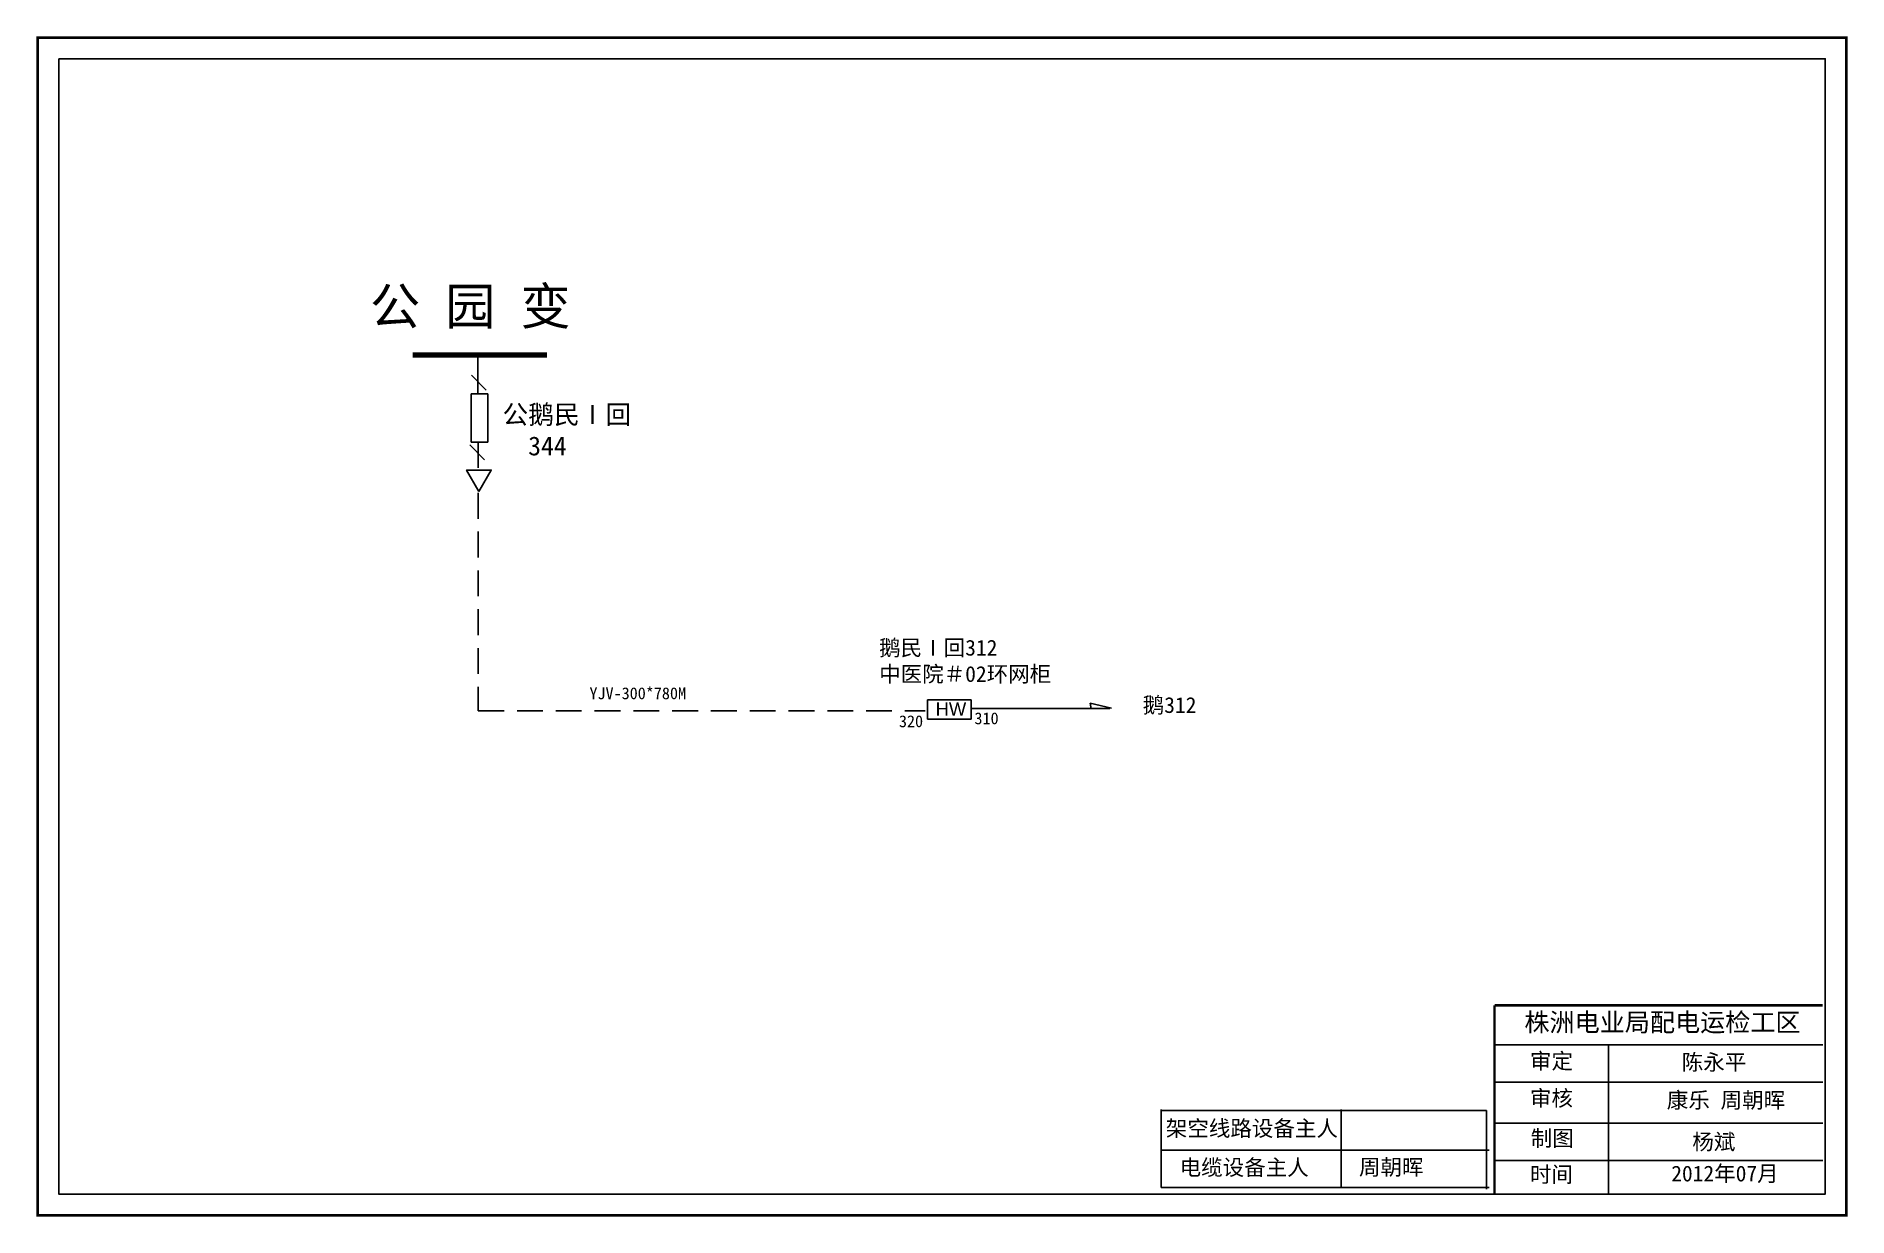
# Model space of a CAD drawing. Extents: x 0 to 344, y 0 to 224.
import ezdxf

# ---------------------------------------------------------------- set-up
doc = ezdxf.new("R2010")
doc.units = 0
doc.header["$LTSCALE"] = 0.774411
doc.linetypes.add('ACAD_ISO02W100', pattern=[15, 12, -3])
doc.linetypes.add('DASHED2', pattern=[9.525, 6.35, -3.175])
doc.layers.get('0').update_dxf_attribs({"linetype": 'CONTINUOUS'})
doc.styles.add('字体', font='', dxfattribs={"height": 2.5})
doc.styles.get('字体').set_extended_font_data('楷体_GB2312')

msp = doc.modelspace()

# ---------------------------------------------------------------- linework, layer by layer
at = {"color": 0, "linetype": 'ACAD_ISO02W100'}
msp.add_line((83.62, 156.21), (83.62, 163.61), dxfattribs=at)
at = {"color": 0, "linetype": 'Continuous'}
for p, q in [((85.26, 156.92), (82.42, 159.76)), ((84.94, 143.67), (82.1, 146.51)), ((200.09, 97.39), (200.27, 96.34)), ((204.12, 96.43), (200.09, 97.39))]:
    msp.add_line(p, q, dxfattribs=at)
at = {"color": 0, "linetype": 'DASHED2'}
for p, q in [((83.71, 147.03), (83.71, 141.64)), ((83.72, 137.39), (83.72, 95.95)), ((83.72, 95.95), (168.73, 95.95))]:
    msp.add_line(p, q, dxfattribs=at)
at = {"color": 7}
for p, q in [((169.15, 94.37), (169.15, 98.02)), ((169.15, 98.02), (177.47, 98.02)), ((177.47, 98.02), (177.47, 94.37)), ((177.47, 94.37), (169.15, 94.37))]:
    msp.add_line(p, q, dxfattribs=at)
at = {"color": 0}
msp.add_line((203.8, 96.37), (177.45, 96.37), dxfattribs=at)
at = {"linetype": 'Continuous'}
for p, q in [((277.01, 32.42), (339.38, 32.42)), ((298.66, 32.41), (298.66, 4.08)), ((277.01, 25.31), (339.38, 25.31)), ((213.59, 20.14), (213.59, 5.28)), ((247.8, 20.14), (247.8, 5.28)), ((277.01, 17.56), (339.38, 17.56)), ((213.59, 12.39), (275.96, 12.39)), ((277.01, 10.46), (339.38, 10.46)), ((213.59, 5.28), (275.96, 5.28))]:
    msp.add_line(p, q, dxfattribs=at)
for p, q in [((213.63, 19.93), (275.48, 19.93)), ((275.48, 19.93), (275.48, 4.97))]:
    msp.add_line(p, q)
at = {"linetype": 'Continuous', "const_width": 0.5}
msp.add_lwpolyline([(-0.08, 223.96), (343.9, 223.96), (343.9, -0.01), (-0.08, -0.01)], close=True, dxfattribs=at)
at = {"linetype": 'Continuous'}
msp.add_lwpolyline([(3.97, 219.91), (339.85, 219.91), (339.85, 4.04), (3.97, 4.04)], close=True, dxfattribs=at)
at = {"color": 0, "linetype": 'Continuous', "const_width": 1}
msp.add_lwpolyline([(71.24, 163.61), (96.77, 163.61)], dxfattribs=at)
at = {"color": 0, "linetype": 'ACAD_ISO02W100'}
msp.add_lwpolyline([(85.53, 147.03), (82.36, 147.03), (82.36, 156.21), (85.53, 156.21)], close=True, dxfattribs=at)
at = {"color": 0, "linetype": 'Continuous'}
msp.add_lwpolyline([(83.85, 137.66), (86.2, 141.71), (81.51, 141.71)], close=True, dxfattribs=at)
at = {"linetype": 'Continuous', "const_width": 0.5}
for points in [[(276.97, 39.92), (276.97, 4.19)], [(277.01, 39.92), (339.38, 39.92)]]:
    msp.add_lwpolyline(points, dxfattribs=at)

# ---------------------------------------------------------------- texts
at = {"color": 0, "style": '字体'}
for s, p in [('YJV-300*780M', (104.87, 98.15)), ('320', (163.72, 92.83)), ('310', (178.08, 93.39))]:
    msp.add_text(s, height=2.25, dxfattribs=at).set_placement(p)
at = {"color": 0, "linetype": 'Continuous', "style": '字体'}
msp.add_text('鹅312', height=3.001, dxfattribs=at).set_placement((210.07, 95.54))
at = {"color": 0, "linetype": 'Continuous', "attachment_point": 1, "style": '字体'}
for s, insert, char_height, width in [('公 园 变', (63.13, 176.38), 7, 83.5042), ('公鹅民Ⅰ回\\P  344', (88.34, 154.08), 3.587, 94.453)]:
    msp.add_mtext(s, dxfattribs=dict(at, insert=insert, char_height=char_height, width=width))
at = {"color": 1, "linetype": 'Continuous', "insert": (159.95, 109.44), "char_height": 3.5868, "width": 48.446, "attachment_point": 1, "style": '字体'}
msp.add_mtext('{\\H0.8364x;鹅民Ⅰ回312\\P中医院＃02环网柜}', dxfattribs=at)
at = {"color": 1, "insert": (170.7, 97.54), "char_height": 2.5, "width": 32.1905, "attachment_point": 1, "style": '字体'}
msp.add_mtext('{\\fArial|b0|i0|c0|p32;\\C7;HW}', dxfattribs=at)
at = {"linetype": 'Continuous', "attachment_point": 1, "style": '字体'}
for s, insert, char_height, width in [('株洲电业局配电运检工区', (282.66, 38.47), 3.5, 82.0179), ('审定', (283.71, 30.86), 3, 23.4615), ('陈永平', (312.58, 30.63), 3, 23.4615), ('审核', (283.71, 23.79), 3, 23.4615), ('康乐 周朝晖', (309.74, 23.42), 3, 33.0539), ('架空线路设备主人', (214.47, 18.05), 3, 58.56), ('制图', (283.87, 16.17), 3, 23.4615), ('    杨斌', (306.43, 15.5), 3, 60.45), ('电缆设备主人', (217.09, 10.63), 3, 58.56), ('周朝晖', (251.2, 10.68), 3, 47.14), ('时间', (283.71, 9.29), 3, 23.4615), ('2012年07月', (310.58, 9.46), 3, 23.4615)]:
    msp.add_mtext(s, dxfattribs=dict(at, insert=insert, char_height=char_height, width=width))

doc.saveas('drawing.dxf')
